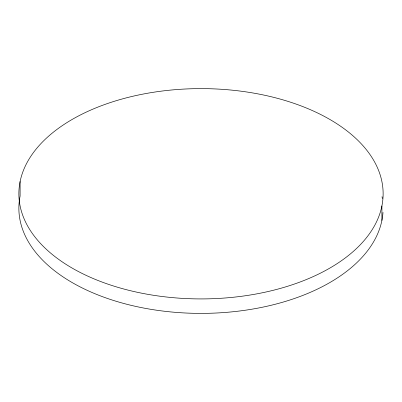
<?xml version="1.0" encoding="UTF-8"?>
<svg xmlns="http://www.w3.org/2000/svg" width="402" height="402" viewBox="0 0 402 402"><rect width="100%" height="100%" fill="white"/><g stroke="black" fill="none" stroke-linecap="round" stroke-linejoin="round"><path stroke-width="0.6" d="M381.9 205.965A182.131 105.153 0 0 1 92.254 278.119A182.131 105.153 0 0 1 128.846 97.219A182.131 105.153 0 0 1 381.9 205.965L381.9 220.432M20.1 181.568L20.1 196.035A182.131 105.153 0 0 0 186.86 313.068A182.131 105.153 0 0 0 382.99 212.351M382.026 196.678A182.131 105.153 0 0 1 382.352 198.543"/></g></svg>
